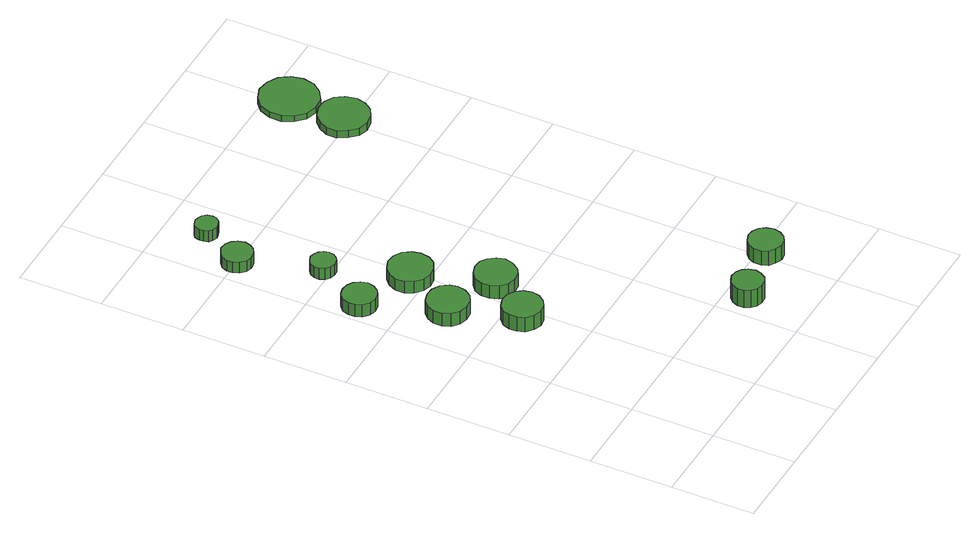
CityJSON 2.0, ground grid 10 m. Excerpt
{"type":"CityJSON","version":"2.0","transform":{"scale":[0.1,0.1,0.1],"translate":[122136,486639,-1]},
"CityObjects":{
"tree1":{"type":"SolitaryVegetationObject","attributes":{"function":"something"},"geometry":[{"type":"MultiSurface","lod":"1","boundaries":[[[0,1,2,3,4,5,6,7,8,9,10,11,12,13,14]],[[15,16,17,18,19,20,21,22,23,24,25,26,27,28,29]],[[0,29,28,1]],[[1,28,27,2]],[[2,27,26,3]],[[3,26,25,4]],[[4,25,24,5]],[[5,24,23,6]],[[6,23,22,7]],[[7,22,21,8]],[[8,21,20,9]],[[9,20,19,10]],[[10,19,18,11]],[[11,18,17,12]],[[12,17,16,13]],[[13,16,15,14]],[[14,15,29,0]]]}]},
"tree2":{"type":"SolitaryVegetationObject","attributes":{"function":"something"},"geometry":[{"type":"MultiSurface","lod":"1","boundaries":[[[30,31,32,33,34,35,36,37,38,39,40,41,42,43,44]],[[45,46,47,48,49,50,51,52,53,54,55,56,57,58,59]],[[30,59,58,31]],[[31,58,57,32]],[[32,57,56,33]],[[33,56,55,34]],[[34,55,54,35]],[[35,54,53,36]],[[36,53,52,37]],[[37,52,51,38]],[[38,51,50,39]],[[39,50,49,40]],[[40,49,48,41]],[[41,48,47,42]],[[42,47,46,43]],[[43,46,45,44]],[[44,45,59,30]]]}]},
"tree3":{"type":"SolitaryVegetationObject","attributes":{"function":"something"},"geometry":[{"type":"MultiSurface","lod":"1","boundaries":[[[60,61,62,63,64,65,66,67,68,69,70,71,72,73,74]],[[75,76,77,78,79,80,81,82,83,84,85,86,87,88,89]],[[60,89,88,61]],[[61,88,87,62]],[[62,87,86,63]],[[63,86,85,64]],[[64,85,84,65]],[[65,84,83,66]],[[66,83,82,67]],[[67,82,81,68]],[[68,81,80,69]],[[69,80,79,70]],[[70,79,78,71]],[[71,78,77,72]],[[72,77,76,73]],[[73,76,75,74]],[[74,75,89,60]]]}]},
"tree4":{"type":"SolitaryVegetationObject","attributes":{"function":"something"},"geometry":[{"type":"MultiSurface","lod":"1","boundaries":[[[90,91,92,93,94,95,96,97,98,99,100,101,102,103,104]],[[105,106,107,108,109,110,111,112,113,114,115,116,117,118,119]],[[90,119,118,91]],[[91,118,117,92]],[[92,117,116,93]],[[93,116,115,94]],[[94,115,114,95]],[[95,114,113,96]],[[96,113,112,97]],[[97,112,111,98]],[[98,111,110,99]],[[99,110,109,100]],[[100,109,108,101]],[[101,108,107,102]],[[102,107,106,103]],[[103,106,105,104]],[[104,105,119,90]]]}]},
"tree5":{"type":"SolitaryVegetationObject","attributes":{"function":"something"},"geometry":[{"type":"MultiSurface","lod":"1","boundaries":[[[120,121,122,123,124,125,126,127,128,129,130,131,132,133,134]],[[135,136,137,138,139,140,141,142,143,144,145,146,147,148,149]],[[120,149,148,121]],[[121,148,147,122]],[[122,147,146,123]],[[123,146,145,124]],[[124,145,144,125]],[[125,144,143,126]],[[126,143,142,127]],[[127,142,141,128]],[[128,141,140,129]],[[129,140,139,130]],[[130,139,138,131]],[[131,138,137,132]],[[132,137,136,133]],[[133,136,135,134]],[[134,135,149,120]]]}]},
"tree6":{"type":"SolitaryVegetationObject","attributes":{"function":"something"},"geometry":[{"type":"MultiSurface","lod":"1","boundaries":[[[150,151,152,153,154,155,156,157,158,159,160,161,162,163,164]],[[165,166,167,168,169,170,171,172,173,174,175,176,177,178,179]],[[150,179,178,151]],[[151,178,177,152]],[[152,177,176,153]],[[153,176,175,154]],[[154,175,174,155]],[[155,174,173,156]],[[156,173,172,157]],[[157,172,171,158]],[[158,171,170,159]],[[159,170,169,160]],[[160,169,168,161]],[[161,168,167,162]],[[162,167,166,163]],[[163,166,165,164]],[[164,165,179,150]]]}]},
"tree7":{"type":"SolitaryVegetationObject","attributes":{"function":"something"},"geometry":[{"type":"MultiSurface","lod":"1","boundaries":[[[180,181,182,183,184,185,186,187,188,189,190,191,192,193,194]],[[195,196,197,198,199,200,201,202,203,204,205,206,207,208,209]],[[180,209,208,181]],[[181,208,207,182]],[[182,207,206,183]],[[183,206,205,184]],[[184,205,204,185]],[[185,204,203,186]],[[186,203,202,187]],[[187,202,201,188]],[[188,201,200,189]],[[189,200,199,190]],[[190,199,198,191]],[[191,198,197,192]],[[192,197,196,193]],[[193,196,195,194]],[[194,195,209,180]]]}]},
"tree8":{"type":"SolitaryVegetationObject","attributes":{"function":"something"},"geometry":[{"type":"MultiSurface","lod":"1","boundaries":[[[210,211,212,213,214,215,216,217,218,219,220,221,222,223,224]],[[225,226,227,228,229,230,231,232,233,234,235,236,237,238,239]],[[210,239,238,211]],[[211,238,237,212]],[[212,237,236,213]],[[213,236,235,214]],[[214,235,234,215]],[[215,234,233,216]],[[216,233,232,217]],[[217,232,231,218]],[[218,231,230,219]],[[219,230,229,220]],[[220,229,228,221]],[[221,228,227,222]],[[222,227,226,223]],[[223,226,225,224]],[[224,225,239,210]]]}]},
"tree9":{"type":"SolitaryVegetationObject","attributes":{"function":"something"},"geometry":[{"type":"MultiSurface","lod":"1","boundaries":[[[240,241,242,243,244,245,246,247,248,249,250,251,252,253,254]],[[255,256,257,258,259,260,261,262,263,264,265,266,267,268,269]],[[240,269,268,241]],[[241,268,267,242]],[[242,267,266,243]],[[243,266,265,244]],[[244,265,264,245]],[[245,264,263,246]],[[246,263,262,247]],[[247,262,261,248]],[[248,261,260,249]],[[249,260,259,250]],[[250,259,258,251]],[[251,258,257,252]],[[252,257,256,253]],[[253,256,255,254]],[[254,255,269,240]]]}]},
"tree10":{"type":"SolitaryVegetationObject","attributes":{"function":"something"}},
"tree11":{"type":"SolitaryVegetationObject","attributes":{"function":"something"},"geometry":[{"type":"MultiSurface","lod":"1","boundaries":[[[270,271,272,273,274,275,276,277,278,279,280,281,282,283,284]],[[285,286,287,288,289,290,291,292,293,294,295,296,297,298,299]],[[270,299,298,271]],[[271,298,297,272]],[[272,297,296,273]],[[273,296,295,274]],[[274,295,294,275]],[[275,294,293,276]],[[276,293,292,277]],[[277,292,291,278]],[[278,291,290,279]],[[279,290,289,280]],[[280,289,288,281]],[[281,288,287,282]],[[282,287,286,283]],[[283,286,285,284]],[[284,285,299,270]]]}]},
"tree12":{"type":"SolitaryVegetationObject","attributes":{"function":"something"},"geometry":[{"type":"MultiSurface","lod":"1","boundaries":[[[300,301,302,303,304,305,306,307,308,309,310,311,312,313,314]],[[315,316,317,318,319,320,321,322,323,324,325,326,327,328,329]],[[300,329,328,301]],[[301,328,327,302]],[[302,327,326,303]],[[303,326,325,304]],[[304,325,324,305]],[[305,324,323,306]],[[306,323,322,307]],[[307,322,321,308]],[[308,321,320,309]],[[309,320,319,310]],[[310,319,318,311]],[[311,318,317,312]],[[312,317,316,313]],[[313,316,315,314]],[[314,315,329,300]]]}]},
"tree13":{"type":"SolitaryVegetationObject","attributes":{"function":"something"},"geometry":[{"type":"MultiSurface","lod":"1","boundaries":[[[330,331,332,333,334,335,336,337,338,339,340,341,342,343,344]],[[345,346,347,348,349,350,351,352,353,354,355,356,357,358,359]],[[330,359,358,331]],[[331,358,357,332]],[[332,357,356,333]],[[333,356,355,334]],[[334,355,354,335]],[[335,354,353,336]],[[336,353,352,337]],[[337,352,351,338]],[[338,351,350,339]],[[339,350,349,340]],[[340,349,348,341]],[[341,348,347,342]],[[342,347,346,343]],[[343,346,345,344]],[[344,345,359,330]]]}]},
"tree14":{"type":"SolitaryVegetationObject","attributes":{"function":"something"}}
},
"vertices":[
[44,446,26],[42,454,26],[37,461,26],[30,465,26],[22,466,26],[14,464,26],[7,458,26],[4,450,26],[4,442,26],[7,434,26],[14,428,26],[22,426,26],[30,427,26],[37,431,26],[42,438,26],[42,438,9],[37,431,9],[30,427,9],[22,426,9],[14,428,9],[7,434,9],[4,442,9],[4,450,9],[7,458,9],[14,464,9],[22,466,9],[30,465,9],[37,461,9],[42,454,9],[44,446,9],
[82,355,27],[80,364,27],[74,373,27],[65,378,27],[55,379,27],[45,376,27],[37,369,27],[33,360,27],[33,349,27],[37,340,27],[45,333,27],[55,330,27],[65,331,27],[74,336,27],[80,345,27],[80,345,9],[74,336,9],[65,331,9],[55,330,9],[45,333,9],[37,340,9],[33,349,9],[33,360,9],[37,369,9],[45,376,9],[55,379,9],[65,378,9],[74,373,9],[80,364,9],[82,355,9],
[109,278,28],[107,287,28],[101,295,28],[93,300,28],[83,301,28],[74,298,28],[66,291,28],[63,282,28],[63,273,28],[66,264,28],[74,257,28],[83,254,28],[93,255,28],[101,260,28],[107,268,28],[107,268,8],[101,260,8],[93,255,8],[83,254,8],[74,257,8],[66,264,8],[63,273,8],[63,282,8],[66,291,8],[74,298,8],[83,301,8],[93,300,8],[101,295,8],[107,287,8],[109,278,8],
[47,598,25],[45,606,25],[41,612,25],[34,616,25],[26,617,25],[19,614,25],[13,609,25],[10,602,25],[10,595,25],[13,588,25],[19,582,25],[26,580,25],[34,581,25],[41,585,25],[45,591,25],[45,591,10],[41,585,10],[34,581,10],[26,580,10],[19,582,10],[13,588,10],[10,595,10],[10,602,10],[13,609,10],[19,614,10],[26,617,10],[34,616,10],[41,612,10],[45,606,10],[47,598,10],
[73,508,25],[72,514,25],[68,519,25],[63,522,25],[57,523,25],[51,521,25],[46,517,25],[43,511,25],[43,505,25],[46,499,25],[51,495,25],[57,493,25],[63,494,25],[68,497,25],[72,502,25],[72,502,10],[68,497,10],[63,494,10],[57,493,10],[51,495,10],[46,499,10],[43,505,10],[43,511,10],[46,517,10],[51,521,10],[57,523,10],[63,522,10],[68,519,10],[72,514,10],[73,508,10],
[117,418,25],[115,428,25],[109,437,25],[99,443,25],[88,444,25],[78,440,25],[70,433,25],[65,423,25],[65,412,25],[70,402,25],[78,395,25],[88,392,25],[99,393,25],[109,398,25],[115,407,25],[115,407,9],[109,398,9],[99,393,9],[88,392,9],[78,395,9],[70,402,9],[65,412,9],[65,423,9],[70,433,9],[78,440,9],[88,444,9],[99,443,9],[109,437,9],[115,428,9],[117,418,9],
[148,330,27],[145,340,27],[139,348,27],[131,353,27],[121,354,27],[111,351,27],[103,344,27],[99,335,27],[99,325,27],[103,315,27],[111,308,27],[121,305,27],[131,306,27],[139,311,27],[145,320,27],[145,320,9],[139,311,9],[131,306,9],[121,305,9],[111,308,9],[103,315,9],[99,325,9],[99,335,9],[103,344,9],[111,351,9],[121,354,9],[131,353,9],[139,348,9],[145,340,9],[148,330,9],
[71,650,25],[70,656,25],[66,661,25],[61,663,25],[56,664,25],[50,662,25],[46,659,25],[44,653,25],[44,648,25],[46,642,25],[50,639,25],[56,637,25],[61,638,25],[66,640,25],[70,645,25],[70,645,10],[66,640,10],[61,638,10],[56,637,10],[50,639,10],[46,642,10],[44,648,10],[44,653,10],[46,659,10],[50,662,10],[56,664,10],[61,663,10],[66,661,10],[70,656,10],[71,650,10],
[250,75,31],[248,83,31],[244,89,31],[237,93,31],[229,94,31],[222,91,31],[216,86,31],[213,79,31],[213,71,31],[216,64,31],[222,59,31],[229,57,31],[237,57,31],[244,61,31],[248,68,31],[248,68,7],[244,61,7],[237,57,7],[229,57,7],[222,59,7],[216,64,7],[213,71,7],[213,79,7],[216,86,7],[222,91,7],[229,94,7],[237,93,7],[244,89,7],[248,83,7],[250,75,7],
[327,91,27],[325,100,27],[320,107,27],[313,111,27],[305,112,27],[297,109,27],[290,103,27],[287,96,27],[287,87,27],[290,79,27],[297,74,27],[305,71,27],[313,72,27],[320,76,27],[325,83,27],[325,83,7],[320,76,7],[313,72,7],[305,71,7],[297,74,7],[290,79,7],[287,87,7],[287,96,7],[290,103,7],[297,109,7],[305,112,7],[313,111,7],[320,107,7],[325,100,7],[327,91,7],
[328,604,21],[325,617,21],[318,627,21],[307,633,21],[295,634,21],[283,630,21],[274,622,21],[268,611,21],[268,598,21],[274,587,21],[283,578,21],[295,574,21],[307,576,21],[318,582,21],[325,592,21],[325,592,11],[318,582,11],[307,576,11],[295,574,11],[283,578,11],[274,587,11],[268,598,11],[268,611,11],[274,622,11],[283,630,11],[295,634,11],[307,633,11],[318,627,11],[325,617,11],[328,604,11],
[334,672,19],[331,686,19],[323,698,19],[310,705,19],[296,707,19],[282,702,19],[272,693,19],[266,679,19],[266,665,19],[272,652,19],[282,642,19],[296,638,19],[310,639,19],[323,647,19],[331,658,19],[331,658,11],[323,647,11],[310,639,11],[296,638,11],[282,642,11],[272,652,11],[266,665,11],[266,679,11],[272,693,11],[282,702,11],[296,707,11],[310,705,11],[323,698,11],[331,686,11],[334,672,11]
]}
